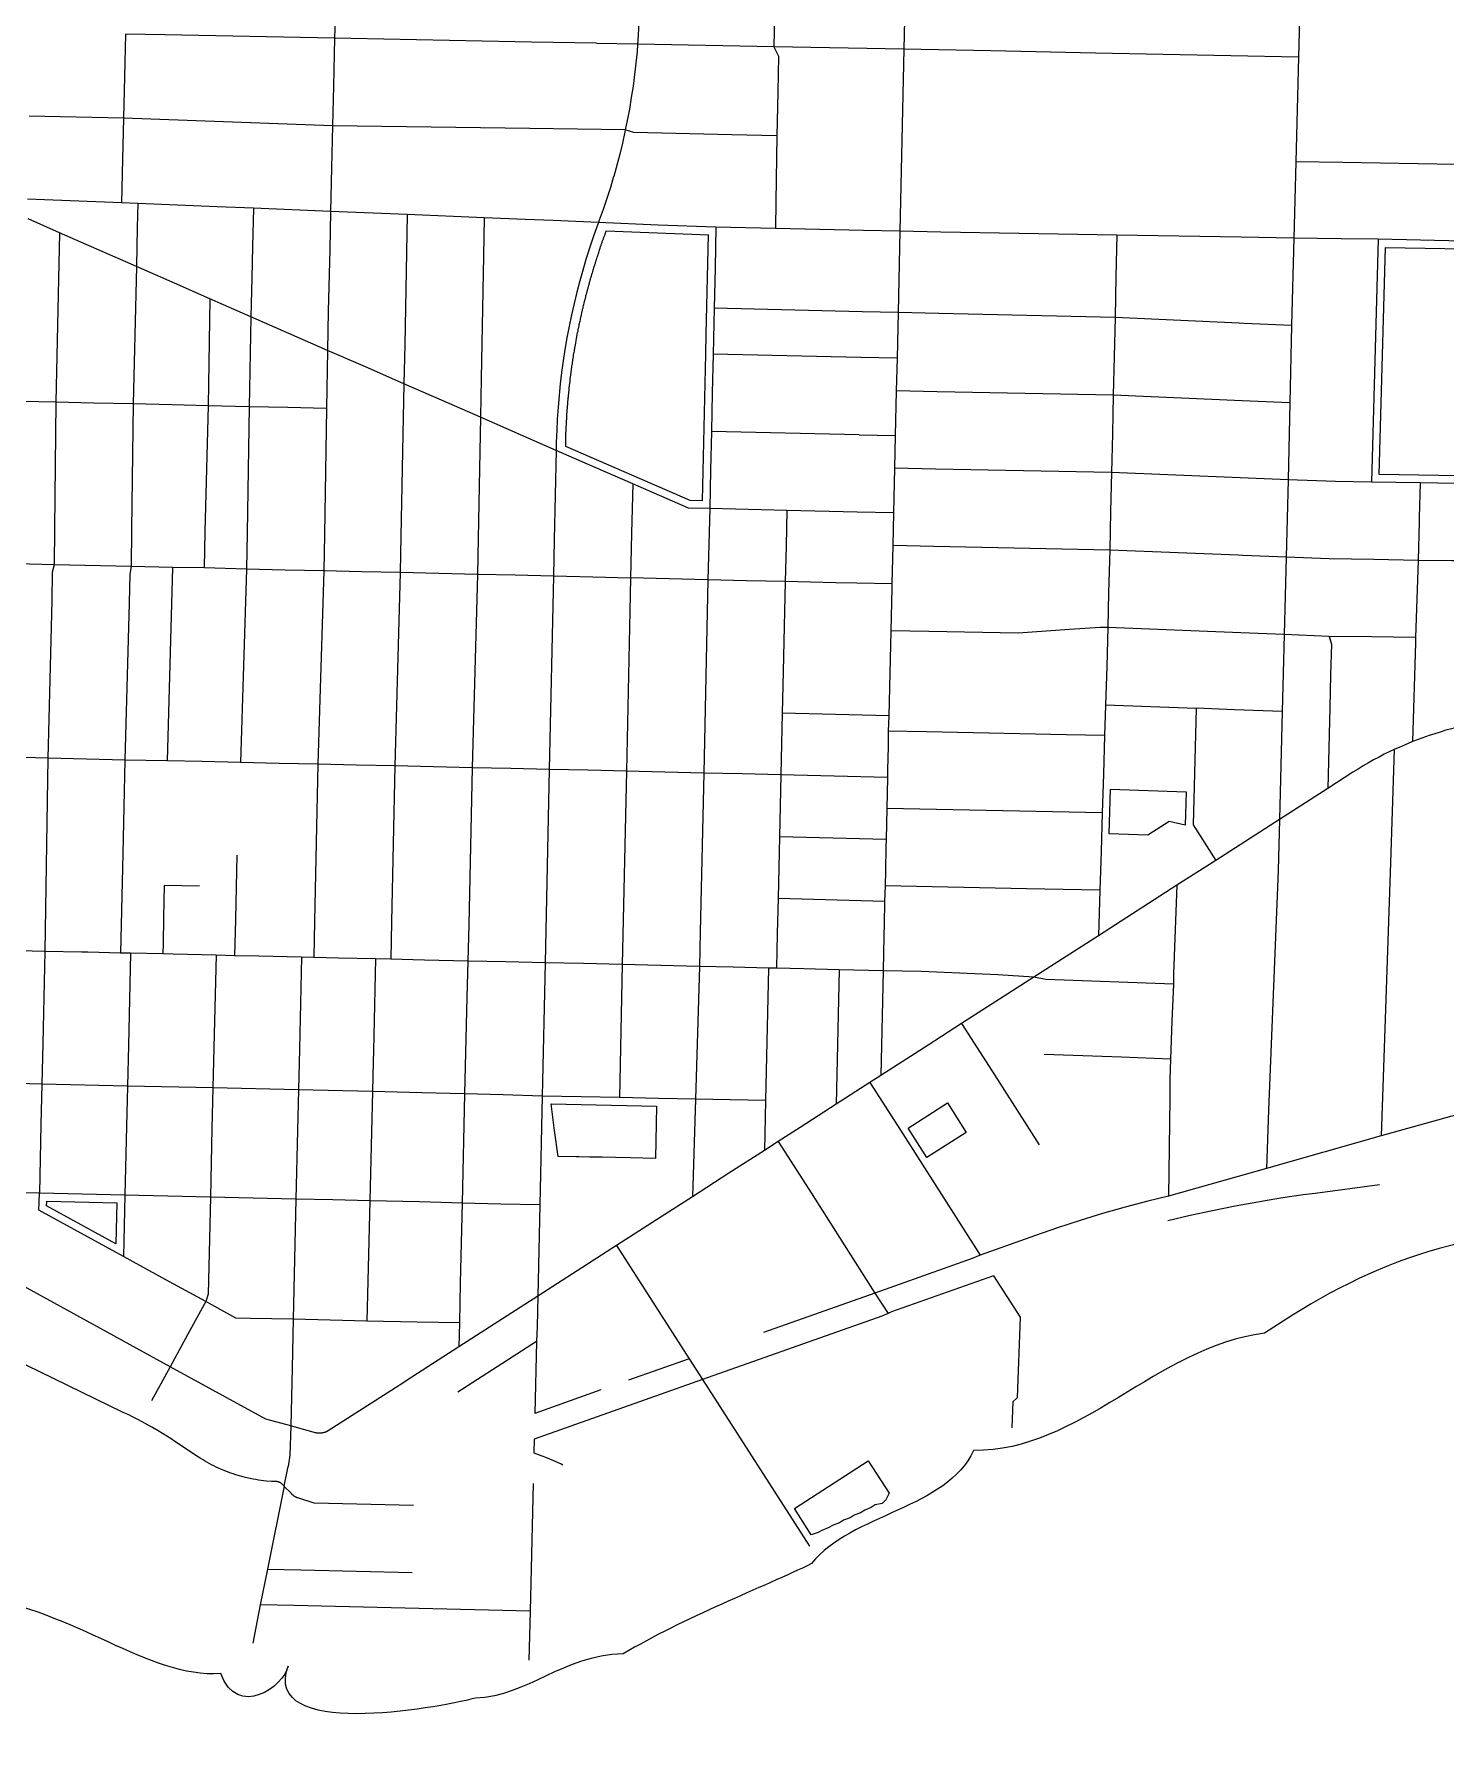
# Model space of a CAD drawing. Extents: x 1 to 394, y 101 to 384.
# Drawn here: x 205.91 to 246.65, y 100.56 to 149.78 of the extents above; entities that cross this region are included whole.
import ezdxf

# ---------------------------------------------------------------- set-up
doc = ezdxf.new("R2010")
doc.units = 0
doc.layers.get('0').update_dxf_attribs({"linetype": 'CONTINUOUS'})

msp = doc.modelspace()

# ---------------------------------------------------------------- linework, layer by layer
at = {"color": 4}
for points in [[(242.565588, 155.776216), (242.39371, 149.113798)], [(231.110972, 153.991936), (231.008616, 149.338876)], [(223.425448, 152.711011), (223.380399, 150.591158), (223.368141, 150.259669), (223.351798, 149.928181), (223.331368, 149.596704), (223.322987, 149.486208)], [(227.313228, 152.080785), (227.255921, 149.408451)], [(214.238017, 151.086331), (214.323925, 150.951289), (214.418004, 150.771218), (214.491654, 150.582965), (214.544875, 150.382444), (214.577562, 150.181913), (214.585943, 149.977295), (214.585943, 149.92816), (214.577562, 149.658065)], [(208.545486, 149.776764), (208.516885, 148.540857)], [(209.679079, 149.752207), (208.545486, 149.776722)], [(214.577688, 149.658086), (209.679079, 149.752165)], [(214.577688, 149.658086), (214.545001, 148.278944)], [(220.266112, 149.54759), (214.577688, 149.658086)], [(222.136341, 149.510765), (220.266112, 149.547642)], [(223.323134, 149.486208), (222.136341, 149.510723)], [(223.323134, 149.486208), (223.30679, 149.261119), (223.274104, 148.933728), (223.192282, 148.270762), (223.167767, 148.111162)], [(227.255931, 149.408451), (223.323134, 149.486187)], [(227.255931, 149.408451), (227.386888, 149.138355), (227.370545, 148.098884)], [(233.517296, 149.289773), (231.008658, 149.338876), (227.255931, 149.40844)], [(231.008658, 149.338876), (230.894066, 144.088329)], [(242.39371, 149.113798), (236.533397, 149.22838), (233.517296, 149.289773)], [(242.39371, 149.113798), (242.315974, 146.093612)], [(208.516843, 148.540857), (208.488242, 147.354065)], [(214.544948, 148.278944), (214.520433, 147.133073)], [(223.16762, 148.111162), (223.139019, 147.94337), (223.085798, 147.611892), (223.024406, 147.284501), (222.967099, 147.010309)], [(227.370513, 148.098884), (227.345998, 146.842516)], [(208.488201, 147.354065), (205.770849, 147.407286)], [(208.488201, 147.354065), (208.4596, 146.167272)], [(220.212912, 147.05123), (214.520391, 147.133052), (208.488201, 147.354065)], [(214.520391, 147.133073), (214.49179, 145.917637)], [(222.967099, 147.010309), (220.212912, 147.051272)], [(222.967099, 147.010309), (222.958718, 146.961174), (222.885068, 146.633782), (222.807332, 146.310487), (222.635454, 145.672067)], [(226.044582, 146.871159), (223.216734, 146.940724), (222.967099, 147.010288)], [(227.345967, 146.842516), (226.044582, 146.871117)], [(227.345967, 146.842516), (227.317366, 144.943644)], [(208.459547, 146.167272), (208.430946, 144.906809)], [(214.491738, 145.917637), (214.463137, 144.66127)], [(242.315953, 146.093612), (242.258646, 143.891894)], [(243.67872, 146.073151), (242.315953, 146.09358)], [(248.020752, 145.995394), (243.67872, 146.07313)], [(222.635611, 145.672088), (222.63142, 145.667898), (222.537341, 145.348688), (222.332724, 144.718462), (222.218132, 144.403348), (222.197702, 144.341956)], [(208.430904, 144.906809), (205.717639, 145.017305)], [(211.193274, 144.792227), (208.901531, 144.886306), (208.430904, 144.906735)], [(208.901531, 144.886348), (208.885188, 144.198825)], [(212.236831, 144.751305), (211.193274, 144.792269)], [(212.236831, 144.751305), (212.212316, 143.646356)], [(214.463095, 144.66127), (212.236831, 144.751264)], [(227.317313, 144.943644), (227.305056, 144.166086)], [(206.646614, 144.043322), (205.734013, 144.444374)], [(214.463095, 144.66127), (214.43858, 143.564502)], [(216.677081, 144.567149), (214.463095, 144.661228)], [(216.677081, 144.567149), (216.656652, 143.470381)], [(218.899259, 144.477114), (216.677081, 144.567107)], [(218.899259, 144.477114), (218.87883, 143.37626)], [(220.077869, 144.428), (218.899259, 144.477135)], [(220.888156, 144.39526), (220.077869, 144.427947)], [(222.197723, 144.342061), (220.888156, 144.395281)], [(222.197723, 144.342061), (222.169122, 144.260239), (222.05453, 143.945125), (221.944044, 143.625916), (221.841689, 143.30261), (221.653436, 142.656019), (221.567528, 142.332713), (221.489792, 142.005321), (221.416142, 141.673844), (221.346578, 141.346452), (221.2811, 141.014964), (221.227879, 140.67939), (221.174658, 140.347902), (221.129609, 140.012328), (221.088646, 139.68084), (221.068216, 139.46804)], [(223.920621, 144.2684), (222.197723, 144.34205)], [(225.582137, 144.202922), (223.920621, 144.2684)], [(206.646614, 144.043322), (206.536118, 139.152906)], [(209.961464, 142.59052), (208.8606, 143.073415), (207.718825, 143.572695), (206.646614, 144.043322)], [(208.885157, 144.198825), (208.860641, 143.073415)], [(225.582137, 144.202922), (225.561708, 143.032493)], [(227.305035, 144.166086), (225.582137, 144.202964)], [(229.846412, 144.1088), (227.305035, 144.166107)], [(230.894066, 144.088329), (229.846412, 144.108759)], [(230.894066, 144.088329), (230.840845, 141.739301)], [(232.072676, 144.063783), (230.894066, 144.088298)], [(237.155442, 143.977844), (232.072676, 144.063751)], [(237.155442, 143.977844), (237.126841, 142.786955)], [(240.740376, 143.916451), (237.155442, 143.977844)], [(242.258657, 143.891894), (240.740376, 143.916409)], [(242.258657, 143.891894), (242.197264, 141.366892)], [(243.629606, 143.867348), (242.258657, 143.891863)], [(244.689538, 143.855069), (243.629606, 143.867327)], [(244.689538, 143.855069), (244.501296, 136.848885)], [(247.963456, 143.810051), (247.140891, 143.805861), (244.689538, 143.854996)], [(212.212274, 143.646356), (212.195931, 142.746023)], [(214.438538, 143.564502), (214.397575, 141.780222)], [(216.65662, 143.470381), (216.60342, 140.810326)], [(218.878788, 143.37626), (218.809224, 139.840429)], [(208.8606, 143.073415), (208.770606, 139.103792), (208.72144, 135.477926)], [(212.19591, 142.746023), (212.159032, 141.620623)], [(225.561676, 143.032493), (225.533034, 141.866162)], [(237.126788, 142.786955), (237.102273, 141.596066)], [(210.980464, 142.140353), (209.961464, 142.59052)], [(210.980464, 142.140353), (210.931329, 139.050592)], [(212.159074, 141.620623), (210.980464, 142.140353)], [(214.397617, 141.780222), (214.377188, 140.650716)], [(225.533034, 141.866162), (225.504433, 140.54023)], [(229.801405, 141.763848), (225.533034, 141.866162)], [(230.840866, 141.739301), (229.801405, 141.763816)], [(212.159074, 141.620623), (212.118111, 139.026035)], [(213.264024, 141.137717), (212.159074, 141.620623)], [(230.840866, 141.739301), (230.812265, 140.421541)], [(232.019477, 141.710648), (230.840866, 141.739249)], [(237.102242, 141.596066), (232.019477, 141.710648)], [(237.102242, 141.596066), (237.073641, 140.474752)], [(240.68308, 141.43237), (237.102242, 141.596066)], [(240.818133, 141.428274), (240.68308, 141.432464)], [(242.197275, 141.366892), (240.818133, 141.428284)], [(242.197275, 141.366892), (242.14814, 139.140628)], [(214.377156, 140.650716), (213.264024, 141.137717)], [(216.60342, 140.810326), (216.582991, 139.689011)], [(214.377156, 140.650716), (214.348555, 138.972835)], [(215.469828, 140.171906), (214.377156, 140.650716)], [(225.50438, 140.54023), (225.479865, 139.423002)], [(229.768666, 140.446098), (225.50438, 140.540178)], [(230.812223, 140.421541), (229.768666, 140.446056)], [(230.812223, 140.421541), (230.787708, 139.480298)], [(237.073588, 140.474752), (237.049073, 139.357523)], [(216.58296, 139.689011), (215.469828, 140.171906)], [(218.809224, 139.840429), (218.788763, 138.7232)], [(216.58296, 139.689011), (216.492966, 135.285587)], [(217.663352, 139.214288), (216.58296, 139.689011)], [(221.068227, 139.468019), (221.055969, 139.345245), (221.027368, 139.009671), (221.006939, 138.670001), (220.990596, 138.334427), (220.978338, 137.998842), (220.974148, 137.765582)], [(225.479834, 139.423002), (225.455319, 138.305773)], [(230.787666, 139.480298), (230.759065, 138.191191)], [(231.970373, 139.455741), (230.787666, 139.480256)], [(237.049031, 139.357523), (231.970373, 139.455689)], [(237.049031, 139.357523), (237.024516, 138.240295)], [(240.764933, 139.197924), (237.049031, 139.357523)], [(206.536118, 139.152906), (205.558039, 139.173335)], [(206.536118, 139.152906), (206.499241, 135.514761)], [(207.620607, 139.128349), (206.536118, 139.152864)], [(208.770575, 139.103792), (207.620607, 139.128307)], [(209.891889, 139.075149), (208.770575, 139.10375)], [(210.93136, 139.050592), (209.891889, 139.075107)], [(210.93136, 139.050592), (210.833195, 135.42064)], [(212.118153, 139.026035), (210.93136, 139.05055)], [(212.118153, 139.026035), (212.060846, 135.387901)], [(213.231285, 139.001489), (212.118153, 139.026004)], [(214.348513, 138.972835), (213.231285, 139.001436)], [(214.348513, 138.972835), (214.287121, 135.334701)], [(218.788763, 138.7232), (217.663352, 139.214288)], [(242.148161, 139.140628), (240.764933, 139.197934)], [(242.148161, 139.140628), (242.09494, 136.918449)], [(219.942816, 138.215748), (218.788763, 138.7232), (218.723285, 135.232387)], [(220.974095, 137.765582), (219.942816, 138.215748)], [(225.455277, 138.305773), (225.430762, 137.192641)], [(229.719552, 138.215748), (225.455277, 138.305742)], [(229.719552, 138.215748), (230.759023, 138.191233)], [(230.759023, 138.191191), (230.738594, 137.249938)], [(237.024485, 138.240295), (236.99997, 137.123077), (236.971327, 136.005849)], [(220.974095, 137.765582), (220.916789, 135.183273)], [(222.103602, 137.270398), (220.974095, 137.765582)], [(223.183995, 136.799771), (222.103602, 137.270398)], [(225.43072, 137.192641), (225.406205, 136.083606)], [(230.738563, 137.249938), (230.709962, 135.960831)], [(231.921259, 137.225381), (230.738563, 137.249896)], [(236.999928, 137.123077), (231.921259, 137.225433)], [(240.711733, 136.97166), (236.999928, 137.123077)], [(242.094961, 136.918449), (240.711733, 136.97167)], [(242.094961, 136.918449), (242.04174, 134.684003)], [(243.46591, 136.86525), (242.094961, 136.91847)], [(244.501296, 136.848885), (243.46591, 136.865229)], [(245.900888, 136.824328), (244.501296, 136.848843)], [(223.183995, 136.799771), (223.151308, 135.375622)], [(225.406163, 136.083606), (224.796397, 136.095863), (223.183995, 136.79975)], [(245.900888, 136.824328), (245.876373, 135.829874), (245.872182, 135.7071), (245.84773, 134.585786)], [(248.953824, 136.775225), (245.900888, 136.82436)], [(225.406163, 136.083606), (225.37752, 135.056413)], [(227.628341, 136.030406), (225.406163, 136.083627)], [(227.628341, 136.030406), (227.607912, 135.007309)], [(229.662256, 135.985388), (227.628341, 136.030437)], [(230.709909, 135.960831), (229.662256, 135.985346)], [(230.709909, 135.960831), (230.685394, 135.015491)], [(236.971285, 136.005849), (236.94677, 134.88862)], [(206.499293, 135.514761), (206.487035, 134.467107)], [(208.721461, 135.477926), (208.713079, 134.413908)], [(210.833143, 135.42064), (210.820885, 134.372986)], [(212.060857, 135.387901), (212.036342, 134.336151)], [(223.151256, 135.375622), (223.122655, 134.082419)], [(214.287121, 135.334701), (214.266692, 134.287047)], [(216.492924, 135.285587), (216.472495, 134.237933)], [(218.723285, 135.232387), (218.702855, 134.184733)], [(220.91681, 135.183273), (220.89638, 134.135619)], [(225.37752, 135.056413), (225.353005, 134.033316)], [(227.60788, 135.007309), (227.583365, 133.980116)], [(230.685363, 135.015491), (230.660848, 133.910541)], [(231.872155, 134.990934), (230.685363, 135.015449)], [(236.946728, 134.88862), (231.872155, 134.990976)], [(236.946728, 134.88862), (236.914041, 133.660906)], [(240.658533, 134.737203), (236.946728, 134.88862)], [(206.487014, 134.467107), (205.4189, 134.491623)], [(206.487014, 134.467107), (206.433794, 134.246115), (206.41745, 133.419454)], [(208.713279, 134.413908), (206.487014, 134.467128)], [(208.713279, 134.413908), (208.672315, 134.192916), (208.651886, 133.366254), (208.529122, 128.827787)], [(209.900071, 134.389351), (208.713279, 134.413866)], [(209.900071, 134.389351), (209.87147, 133.337611), (209.744557, 128.80323)], [(210.820864, 134.372986), (209.900071, 134.38933)], [(240.78949, 134.733117), (240.658533, 134.737308)], [(242.041761, 134.684003), (240.78949, 134.733138)], [(242.041761, 134.684003), (241.984454, 132.449557)], [(243.277668, 134.6349), (242.041761, 134.684035)], [(244.57086, 134.614439), (243.277668, 134.634868)], [(245.847688, 134.585786), (244.57086, 134.614387)], [(245.847688, 134.585786), (245.774038, 132.363618)], [(246.940359, 134.5817), (246.817585, 134.5817), (245.847688, 134.58589)], [(212.0363, 134.336151), (210.820864, 134.373028)], [(212.0363, 134.336151), (211.868518, 128.758212)], [(213.153528, 134.311594), (212.0363, 134.336109)], [(214.26666, 134.287047), (213.153528, 134.311562)], [(214.26666, 134.287047), (214.147982, 130.268311)], [(215.363428, 134.26249), (214.26666, 134.287005)], [(216.472464, 134.237933), (215.363428, 134.262448)], [(216.472464, 134.237933), (216.447948, 133.19028)], [(218.702824, 134.184733), (216.472464, 134.237954)], [(218.702824, 134.184733), (218.678309, 133.13708)], [(219.795485, 134.160176), (218.702824, 134.184691)], [(220.896349, 134.135619), (219.795485, 134.160134)], [(220.896349, 134.135619), (220.773574, 128.557691)], [(222.029942, 134.106976), (220.896349, 134.135577)], [(223.122613, 134.082419), (222.029942, 134.106935)], [(223.122613, 134.082419), (223.102184, 133.120705)], [(225.352963, 134.033316), (223.122613, 134.082451)], [(225.352963, 134.033316), (225.234285, 128.451281)], [(226.466095, 134.004663), (225.352963, 134.033264)], [(227.583323, 133.980116), (226.466095, 134.004631)], [(227.583323, 133.980116), (227.526017, 131.385528)], [(229.044308, 133.947377), (227.583323, 133.980064)], [(229.654074, 133.931002), (229.044308, 133.947345)], [(230.660806, 133.910541), (229.654074, 133.930971)], [(230.660806, 133.910541), (230.656615, 133.787767)], [(206.41744, 133.419454), (206.302858, 128.885083)], [(230.65671, 133.787767), (230.632194, 132.560053)], [(236.913989, 133.660906), (236.889474, 132.654174)], [(216.447907, 133.19028), (216.349741, 129.703562)], [(218.678267, 133.13708), (218.575911, 129.654448), (218.547352, 128.606795), (218.453231, 124.080606), (218.428663, 123.028856), (217.172265, 123.057457)], [(223.102142, 133.120705), (222.999786, 128.504481)], [(230.632153, 132.560053), (230.57076, 130.104615)], [(231.72892, 132.535496), (230.632153, 132.560011)], [(235.788578, 132.596878), (234.307133, 132.486392), (231.72892, 132.535527)], [(236.889432, 132.654174), (236.66844, 132.658365), (235.788578, 132.596972)], [(236.889432, 132.654174), (236.860831, 131.53286)], [(241.984465, 132.449557), (240.732194, 132.498692), (236.889432, 132.654174)], [(241.984465, 132.449557), (241.955864, 131.340521)], [(243.281754, 132.396357), (241.984465, 132.449578)], [(243.281754, 132.396357), (243.343146, 132.171269), (243.322717, 131.291407)], [(244.505382, 132.379982), (243.281754, 132.396326)], [(245.774027, 132.363618), (244.505382, 132.379961)], [(245.769931, 132.216286), (245.688109, 129.359796)], [(245.774027, 132.363618), (245.769837, 132.216286)], [(236.860789, 131.53286), (236.823912, 130.415632)], [(227.526027, 131.385528), (227.497426, 130.186457)], [(241.955822, 131.340521), (241.923135, 130.231475)], [(243.322685, 131.291407), (243.298128, 130.341971)], [(214.147982, 130.268311), (214.098847, 128.709109)], [(230.570771, 130.104615), (227.497384, 130.186436), (227.476923, 129.294317)], [(230.570771, 130.104615), (230.558513, 129.662631)], [(236.823953, 130.415632), (236.799438, 129.53577)], [(239.443088, 130.32151), (236.823953, 130.41559)], [(239.443088, 130.32151), (239.35718, 126.961654)], [(240.543941, 130.280589), (239.443088, 130.321552)], [(241.923083, 130.231475), (240.543941, 130.28061)], [(241.923083, 130.231475), (241.845347, 127.113071)], [(243.298128, 130.341971), (243.236736, 128.009307)], [(248.786032, 130.243754), (246.874881, 129.74857), (246.813488, 129.732226), (246.649792, 129.687177), (246.486097, 129.638042), (246.326487, 129.588907), (246.162791, 129.535686), (245.843592, 129.421094), (245.688078, 129.359701)], [(216.349689, 129.703562), (216.317002, 128.659995)], [(230.558492, 129.662631), (230.554301, 129.216561)], [(231.659346, 129.64217), (230.558492, 129.662599)], [(235.698543, 129.560327), (231.659346, 129.642149)], [(236.799396, 129.53577), (235.698543, 129.560285)], [(236.799396, 129.53577), (236.76671, 128.422638)], [(227.476923, 129.294317), (227.456494, 128.402177)], [(230.554406, 129.216561), (230.533977, 128.545413)], [(245.151983, 129.130622), (245.029208, 129.073315), (244.869609, 128.995579), (244.718191, 128.913757), (244.562678, 128.831935), (244.41126, 128.750114), (244.259843, 128.66012), (244.112511, 128.570127), (243.96519, 128.476047), (243.236736, 128.009517)], [(245.151983, 129.130622), (245.045583, 125.864886)], [(245.688088, 129.359796), (245.577592, 129.314747), (245.364782, 129.224753), (245.151983, 129.130674)], [(206.302858, 128.885083), (205.238829, 128.913684)], [(206.302858, 128.885083), (206.221036, 123.307144)], [(207.420076, 128.85643), (206.302858, 128.885031)], [(208.529122, 128.827787), (207.420076, 128.856388)], [(208.529122, 128.827787), (208.471815, 126.130896), (208.402262, 123.25803)], [(209.744557, 128.80323), (208.529122, 128.827745)], [(210.763568, 128.782769), (209.744557, 128.803198)], [(211.868518, 128.758212), (210.763568, 128.782727)], [(212.98165, 128.733655), (211.868518, 128.75817)], [(214.098868, 128.709109), (212.98165, 128.733624)], [(214.098868, 128.709109), (214.000703, 124.182909)], [(215.212, 128.684552), (214.098868, 128.709067)], [(216.31695, 128.659995), (215.212, 128.68451)], [(216.31695, 128.659995), (216.226956, 124.158363)], [(218.54731, 128.606795), (217.434178, 128.635396), (216.31695, 128.659953)], [(219.664528, 128.582238), (218.54731, 128.606753)], [(220.773574, 128.557691), (219.664528, 128.582206)], [(220.773574, 128.557691), (220.654896, 122.979752)], [(221.890792, 128.533134), (220.773574, 128.557649)], [(222.999838, 128.504481), (221.890792, 128.533082)], [(222.999838, 128.504481), (222.877064, 122.926553)], [(224.11297, 128.479934), (222.999838, 128.504449)], [(225.234285, 128.451281), (224.11297, 128.479882)], [(230.533935, 128.545413), (230.533935, 128.324421)], [(225.234285, 128.451281), (225.131929, 123.875989)], [(226.34332, 128.426734), (225.234285, 128.45125)], [(227.456452, 128.402177), (226.34332, 128.426693)], [(227.456452, 128.402177), (227.436023, 127.510037)], [(230.533935, 128.324421), (227.456452, 128.402156)], [(230.533935, 128.324421), (230.513506, 127.432281)], [(236.766657, 128.422638), (236.73397, 127.309506)], [(243.236736, 128.009307), (241.845326, 127.113071)], [(227.435992, 127.510037), (227.415562, 126.617887)], [(230.513474, 127.432281), (230.493045, 126.54013)], [(236.733918, 127.309506), (230.513474, 127.432281)], [(236.733918, 127.309506), (236.697041, 126.188192)], [(241.845326, 127.113071), (240.011932, 125.934461)], [(241.845326, 127.113071), (241.808449, 125.639808)], [(227.415531, 126.617887), (227.399188, 125.725747)], [(230.493014, 126.54013), (227.415531, 126.617866)], [(230.493014, 126.54013), (230.488823, 126.315052)], [(239.357149, 126.961654), (240.011932, 125.934461)], [(211.758022, 126.085878), (211.717059, 124.232023)], [(230.488928, 126.315052), (230.472584, 125.643904), (230.464172, 125.197824)], [(236.697093, 126.188192), (236.664406, 125.070964)], [(227.399167, 125.725747), (227.378737, 124.833607)], [(240.011932, 125.934461), (238.886522, 125.214199)], [(241.808491, 125.639808), (241.730755, 123.732754)], [(245.045583, 125.864886), (244.779574, 117.982937)], [(209.666811, 125.210102), (209.646382, 124.281127)], [(210.677629, 125.185556), (209.666811, 125.210071)], [(230.464371, 125.197824), (230.452113, 124.751754)], [(234.544489, 125.115981), (230.464371, 125.197803)], [(236.664354, 125.070964), (234.544489, 125.116013)], [(236.664354, 125.070964), (236.623391, 123.7573)], [(238.886522, 125.214199), (236.623422, 123.7573)], [(238.886522, 125.214199), (238.792442, 122.660543)], [(227.378706, 124.833607), (227.354191, 123.826875)], [(230.452092, 124.751754), (227.378706, 124.833576)], [(230.452092, 124.751754), (230.435749, 124.088788)], [(209.64634, 124.281127), (209.634082, 123.532222), (209.621825, 123.233473)], [(211.717101, 124.232023), (211.696671, 123.18437)], [(214.00065, 124.182909), (213.980221, 123.13117)], [(216.226914, 124.158363), (216.206485, 123.082056)], [(230.435717, 124.088788), (230.431527, 123.753214)], [(225.131971, 123.875989), (225.111541, 122.873342)], [(227.354149, 123.826875), (227.33372, 122.824239)], [(230.431632, 123.753214), (230.407117, 122.750578)], [(236.623422, 123.7573), (234.761385, 122.562325)], [(241.730734, 123.732754), (241.530213, 118.727745)], [(206.221005, 123.307144), (205.124247, 123.335745)], [(206.221005, 123.307144), (206.159612, 120.651175)], [(207.285033, 123.286684), (206.221005, 123.307113)], [(207.456911, 123.282587), (207.285033, 123.286778)], [(208.402251, 123.25803), (207.456911, 123.282545)], [(209.621793, 123.233473), (208.692818, 123.253902), (208.402251, 123.258093)], [(208.692818, 123.253944), (208.631425, 120.593878)], [(209.924628, 123.225291), (209.621793, 123.233672)], [(211.160535, 123.196648), (209.924628, 123.225249)], [(211.160535, 123.196648), (211.099142, 120.536593)], [(212.396431, 123.167995), (211.69664, 123.184338), (211.160535, 123.196627)], [(213.628251, 123.139352), (212.396431, 123.167953)], [(213.628251, 123.139352), (213.566859, 120.483382)], [(213.98019, 123.13117), (213.628251, 123.139551)], [(214.696366, 123.114795), (213.98019, 123.131138)], [(215.760384, 123.090249), (214.696366, 123.114764)], [(215.760384, 123.090249), (215.698991, 120.434279)], [(216.206454, 123.082056), (215.760384, 123.090437)], [(217.172265, 123.057509), (216.206454, 123.082024)], [(218.428632, 123.028856), (218.400031, 121.981202)], [(219.525389, 123.004299), (218.428632, 123.028814)], [(220.654896, 122.979752), (219.525389, 123.004268)], [(220.654896, 122.979752), (220.568988, 119.132894)], [(221.763932, 122.955195), (220.654896, 122.979711)], [(222.877064, 122.926553), (221.763932, 122.955154)], [(222.877064, 122.926553), (222.803414, 119.091973)], [(223.994292, 122.901996), (222.877064, 122.926511)], [(226.085503, 122.852882), (225.11151, 122.873311), (223.994292, 122.901943)], [(225.11151, 122.873342), (224.992832, 119.042859)], [(227.104514, 122.828335), (226.085503, 122.85285)], [(227.104514, 122.828335), (227.014521, 119.001937)], [(227.333688, 122.824239), (227.104514, 122.828429)], [(228.123514, 122.803778), (227.333688, 122.824207)], [(229.142525, 122.779221), (228.123514, 122.803736)], [(229.142525, 122.779221), (229.052532, 118.895537)], [(230.407075, 122.750578), (229.142525, 122.779179)], [(230.407075, 122.750578), (230.341596, 119.722199)], [(231.507928, 122.726021), (230.407075, 122.750536)], [(234.761385, 122.562325), (233.721914, 122.635975), (231.507928, 122.725969)], [(234.761385, 122.562325), (232.67426, 121.224115)], [(235.105152, 122.500943), (234.761385, 122.562336)], [(238.7924, 122.660543), (238.784019, 122.36589)], [(238.784208, 122.36589), (235.105152, 122.500943)], [(238.784208, 122.36589), (238.743244, 121.29368)], [(218.399979, 121.981202), (218.326329, 119.194286)], [(232.67426, 121.224115), (231.70846, 120.602071)], [(232.67426, 121.224115), (233.554132, 119.84907)], [(238.743286, 121.29368), (238.698237, 120.201008)], [(206.159623, 120.651175), (206.131022, 119.480746)], [(208.631425, 120.593878), (208.602824, 119.423461)], [(231.70846, 120.602071), (230.341596, 119.722199)], [(211.099142, 120.536593), (211.070541, 119.366164), (211.041898, 118.195736)], [(213.566859, 120.483382), (213.542344, 119.312965)], [(215.69082, 120.119166), (215.67039, 119.263851)], [(215.699002, 120.434279), (215.690621, 120.119166)], [(237.290484, 120.254208), (235.060134, 120.33603)], [(238.698269, 120.201008), (237.290484, 120.254229)], [(238.698269, 120.201008), (238.686011, 119.615799), (238.681821, 119.06333)], [(230.341596, 119.722199), (230.026483, 119.521678)], [(233.554132, 119.84907), (234.912803, 117.725109)], [(206.13098, 119.480746), (205.062855, 119.505261)], [(206.13098, 119.480746), (206.106465, 118.310329)], [(208.602782, 119.423461), (206.13098, 119.480767)], [(208.602782, 119.423461), (208.574182, 118.253032)], [(211.070499, 119.366164), (208.602782, 119.423471)], [(213.542302, 119.312965), (211.070499, 119.366185)], [(213.542302, 119.312965), (213.513701, 118.142536)], [(215.670348, 119.263851), (213.542302, 119.312986)], [(215.670348, 119.263851), (215.641748, 118.093422)], [(217.094508, 119.231111), (215.670348, 119.263798)], [(218.326318, 119.194286), (217.094508, 119.231059)], [(218.326318, 119.194286), (218.26084, 116.047229)], [(219.447632, 119.165633), (218.326318, 119.194339)], [(220.568957, 119.132894), (219.447632, 119.165581)], [(220.568957, 119.132894), (220.499393, 115.994029)], [(221.698453, 119.112433), (220.568957, 119.132862)], [(230.026483, 119.521678), (229.05249, 118.895537)], [(230.026483, 119.521678), (230.906344, 118.146633)], [(222.803403, 119.091973), (221.698453, 119.112402)], [(223.924718, 119.067416), (222.803403, 119.091931)], [(224.992832, 119.042859), (223.924718, 119.067374)], [(224.992832, 119.042859), (224.906924, 116.227289)], [(225.995468, 119.022398), (224.992832, 119.042827)], [(227.014479, 119.001937), (225.995468, 119.022366)], [(227.014479, 119.001937), (226.985878, 117.56551)], [(229.05249, 118.895537), (228.017115, 118.228475)], [(238.681904, 119.06333), (238.640941, 116.24776)], [(241.530213, 118.727745), (241.472906, 117.045769)], [(252.902986, 119.06333), (250.52939, 119.091931), (247.161351, 118.654043), (244.779574, 117.982895)], [(206.106423, 118.310329), (206.061374, 116.329603)], [(208.57414, 118.253032), (208.529091, 116.272307)], [(211.041856, 118.195736), (210.996807, 116.215021)], [(213.513659, 118.142536), (213.464524, 116.161811)], [(228.017115, 118.228475), (227.382792, 117.819241)], [(230.906344, 118.146633), (233.210365, 114.545323)], [(215.641706, 118.093422), (215.596657, 116.112707)], [(227.382792, 117.819241), (226.985836, 117.56551)], [(227.382792, 117.819241), (228.262664, 116.444195)], [(244.779574, 117.982937), (241.472917, 117.045769)], [(226.985836, 117.56551), (225.958643, 116.90663)], [(225.958643, 116.90663), (224.906893, 116.227289)], [(241.472917, 117.045769), (238.640983, 116.24776)], [(206.061405, 116.329603), (204.989194, 116.354118)], [(208.488201, 114.500306), (206.049127, 115.838515), (206.061384, 116.329603)], [(207.297312, 116.30096), (206.061405, 116.329603)], [(208.529122, 116.272307), (207.297312, 116.301013)], [(208.529122, 116.272307), (208.488159, 114.500306)], [(209.765029, 116.243664), (208.529122, 116.272265)], [(210.996839, 116.215021), (209.765029, 116.243622)], [(210.996839, 116.215021), (210.93136, 113.415816), (210.861796, 113.203017), (210.346141, 112.265849)], [(212.232735, 116.186368), (210.996839, 116.215074)], [(213.464556, 116.161811), (212.232735, 116.186326)], [(224.906893, 116.227289), (223.871518, 115.564324)], [(228.262664, 116.444195), (230.173804, 113.448556)], [(238.640983, 116.24776), (238.047581, 116.100429), (237.392798, 115.924455), (236.738014, 115.740298), (236.091413, 115.539767), (235.444812, 115.331063), (234.802307, 115.110071), (233.210365, 114.545323)], [(244.73047, 116.56696), (242.872519, 116.325507), (242.528752, 116.280458), (241.873969, 116.186274), (241.219185, 116.075778), (240.568498, 115.957099), (239.917811, 115.826143), (239.27121, 115.687004), (238.624608, 115.53149)], [(213.464556, 116.161811), (213.38682, 112.691458), (213.354112, 111.279588)], [(214.53267, 116.137264), (213.464556, 116.161779)], [(215.596688, 116.112707), (214.53267, 116.137222)], [(215.596688, 116.112707), (215.514866, 112.642355)], [(217.033126, 116.079968), (215.596688, 116.112655)], [(218.26084, 116.047229), (217.033126, 116.079916)], [(219.378068, 116.018586), (218.26084, 116.047187), (218.207619, 113.747304)], [(220.499382, 115.994029), (219.378068, 116.018544)], [(220.499382, 115.994029), (220.442076, 113.35852)], [(223.871518, 115.564324), (222.717464, 114.819505)], [(222.717464, 114.819505), (220.442086, 113.35852)], [(222.717464, 114.819505), (224.808675, 111.55378)], [(209.834593, 111.324605), (203.880159, 114.59033)], [(209.707732, 113.833243), (208.488201, 114.500306)], [(233.210365, 114.545323), (232.981191, 114.442967), (230.173804, 113.448514)], [(210.861786, 113.203017), (209.707732, 113.833243)], [(218.20764, 113.747304), (218.183125, 112.585058)], [(233.595053, 113.947825), (230.648527, 112.908364), (230.550362, 112.863315)], [(233.595053, 113.947825), (234.360333, 112.748754), (234.274425, 110.428369), (234.151651, 110.313777), (234.12305, 109.55669)], [(220.442086, 113.35852), (218.166719, 111.89345)], [(220.442086, 113.35852), (220.421657, 112.482755)], [(230.173804, 113.448556), (226.953097, 112.310866)], [(230.173804, 113.448556), (230.55031, 112.863347)], [(212.150892, 112.716015), (211.729379, 112.724396), (210.861786, 113.203216)], [(230.55031, 112.863347), (230.370239, 112.781525), (225.201545, 110.952227)], [(208.926078, 109.785864), (208.881029, 109.810379), (208.750072, 109.875857), (208.619115, 109.945422), (208.484062, 110.006814), (204.076552, 112.143053), (202.398672, 112.490906)], [(210.346141, 112.265849), (209.834593, 111.324605)], [(213.386799, 112.691458), (212.150892, 112.716015)], [(215.514845, 112.642355), (214.450817, 112.66687), (213.386799, 112.691427)], [(216.963551, 112.609615), (215.514845, 112.642302)], [(218.183083, 112.585058), (216.963551, 112.609574)], [(218.183083, 112.585058), (218.16674, 111.89345)], [(220.421626, 112.482755), (220.409368, 112.053049)], [(218.166719, 111.89345), (216.808038, 111.02176), (216.439724, 110.784404), (214.393521, 109.470751), (214.344386, 109.446236), (214.336004, 109.446236), (214.319661, 109.437854), (214.307403, 109.433664), (214.299022, 109.429473), (214.290641, 109.429473), (214.28226, 109.425283), (214.273878, 109.425283), (214.265497, 109.421092), (214.25324, 109.416901), (214.236896, 109.416901), (214.228515, 109.412711), (214.220134, 109.412711), (214.207876, 109.40852), (214.183361, 109.40852), (214.17498, 109.404329), (214.10133, 109.404329), (214.089072, 109.40852), (214.064557, 109.40852), (214.0523, 109.412711), (214.043919, 109.412711), (214.035537, 109.416901), (214.027156, 109.416901), (213.31098, 109.617433)], [(220.409347, 112.053049), (218.138065, 110.592065)], [(220.409347, 112.053049), (220.360212, 109.974106)], [(209.834593, 111.324605), (209.298487, 110.34243)], [(213.313128, 109.618072), (212.596962, 109.814507), (209.834593, 111.324605)], [(213.35406, 111.279588), (213.313096, 109.618072)], [(224.808675, 111.55378), (223.057135, 110.935821)], [(224.808675, 111.55378), (225.201545, 110.952196)], [(225.201545, 110.952196), (220.335686, 109.229298), (220.327305, 108.836428), (220.55648, 108.754606), (220.671061, 108.709557), (220.781557, 108.664508), (220.89615, 108.619459), (221.006635, 108.570324), (221.117131, 108.517103), (221.16218, 108.496674)], [(225.201545, 110.952196), (228.283124, 106.147719)], [(222.263202, 110.653447), (220.360243, 109.974106)], [(213.120789, 107.874713), (213.055311, 107.940192), (213.055311, 107.944382), (213.05112, 107.948573), (213.046929, 107.948573), (213.042739, 107.952763), (213.042739, 107.956954), (213.038548, 107.956954), (213.034358, 107.961145), (213.030167, 107.961145), (213.021786, 107.969526), (213.017595, 107.969526), (213.017595, 107.973716), (213.013404, 107.973716), (213.009214, 107.977907), (213.005023, 107.977907), (213.000833, 107.982098), (212.996642, 107.982098), (212.992451, 107.986288), (212.98407, 107.986288), (212.97988, 107.990479), (212.975689, 107.990479), (212.971498, 107.99467), (212.963117, 107.99467), (212.958926, 107.99886), (212.946669, 107.99886), (212.942478, 108.003051), (212.926135, 108.003051), (212.921944, 108.007241), (212.909687, 108.007241), (212.836037, 108.011432), (212.758301, 108.015623), (212.61098, 108.024004), (212.533244, 108.032385), (212.459594, 108.044643), (212.385944, 108.053024), (212.312294, 108.065281), (212.234558, 108.077539), (212.013566, 108.126674), (211.944001, 108.143017), (211.79667, 108.183981), (211.727106, 108.20441), (211.653456, 108.228925), (211.583891, 108.25344), (211.510241, 108.277955), (211.301538, 108.363863), (211.231974, 108.396549), (211.166496, 108.425255), (211.096932, 108.462028), (211.031453, 108.494715), (210.961889, 108.531592), (210.830932, 108.605242), (210.76954, 108.64212), (210.704061, 108.683083), (210.654926, 108.71577), (209.97149, 109.165936), (209.861004, 109.239586), (209.49268, 109.46876), (209.304438, 109.579256), (209.112089, 109.685656), (208.923836, 109.788012)], [(213.313128, 109.618072), (213.292698, 108.766853), (213.239478, 108.447644)], [(213.120789, 107.874713), (213.239467, 108.447644)], [(213.120789, 107.874713), (212.64198, 105.476571)], [(213.992468, 107.383626), (213.517755, 107.535043), (213.501412, 107.543424), (213.493031, 107.543424), (213.48884, 107.547615), (213.472497, 107.555996), (213.468306, 107.560187), (213.459925, 107.560187), (213.451544, 107.564377), (213.447353, 107.568568), (213.43101, 107.576949), (213.426819, 107.58114), (213.418438, 107.58533), (213.414247, 107.589521), (213.405866, 107.593712), (213.401675, 107.602093), (213.393294, 107.606283), (213.389104, 107.610474), (213.380722, 107.614665), (213.376532, 107.618855), (213.36815, 107.623046), (213.36396, 107.631427), (213.359769, 107.635618), (213.351388, 107.639808), (213.347197, 107.64819), (213.343007, 107.65238), (213.334626, 107.656571), (213.334626, 107.660761), (213.11773, 107.877657)], [(220.311129, 107.95247), (220.221136, 104.273404), (220.188407, 102.857437)], [(216.857152, 107.314051), (213.992468, 107.383615)], [(212.64198, 105.476571), (212.437363, 104.449378)], [(216.81622, 105.378354), (213.60778, 105.452004), (212.64198, 105.476529)], [(212.437363, 104.449378), (212.220467, 103.344428)], [(213.407259, 104.428917), (212.437363, 104.449347)], [(220.221094, 104.273404), (213.407259, 104.428917)]]:
    msp.add_lwpolyline(points, dxfattribs=at)
at = {"color": 3}
for points in [[(225.357059, 143.986026), (225.291581, 141.109064), (225.279323, 140.544316), (225.185244, 136.308684), (224.841477, 136.317065), (221.24835, 137.880353), (221.24835, 138.015406), (221.252541, 138.039921), (221.252541, 138.170877), (221.256731, 138.195393), (221.256731, 138.285386), (221.260922, 138.305815), (221.260922, 138.371294), (221.265112, 138.395809), (221.265112, 138.461287), (221.269303, 138.485802), (221.269303, 138.551281), (221.273494, 138.57171), (221.273494, 138.641274), (221.277684, 138.661703), (221.277684, 138.706752), (221.281875, 138.727182), (221.281875, 138.772231), (221.286066, 138.796746), (221.286066, 138.841795), (221.290256, 138.862224), (221.290256, 138.886739), (221.294447, 138.907168), (221.294447, 138.952218), (221.298637, 138.972647), (221.298637, 138.997162), (221.302828, 139.017591), (221.302828, 139.06264), (221.307019, 139.087155), (221.307019, 139.107585), (221.311209, 139.128014), (221.311209, 139.152529), (221.3154, 139.172958), (221.3154, 139.197473), (221.31959, 139.217903), (221.31959, 139.242418), (221.323781, 139.262847), (221.323781, 139.283276), (221.327972, 139.307791), (221.327972, 139.32822), (221.332162, 139.352736), (221.332162, 139.373165), (221.336353, 139.39768), (221.336353, 139.418109), (221.340544, 139.438538), (221.340544, 139.463054), (221.344734, 139.483483), (221.344734, 139.507998), (221.348925, 139.528427), (221.348925, 139.552942), (221.353115, 139.573371), (221.353115, 139.593801), (221.357306, 139.618316), (221.361497, 139.638745), (221.361497, 139.66326), (221.365687, 139.683689), (221.365687, 139.708204), (221.374068, 139.749168), (221.374068, 139.773683), (221.378259, 139.794112), (221.38245, 139.818627), (221.38245, 139.839056), (221.38664, 139.859486), (221.390831, 139.884001), (221.390831, 139.90443), (221.395022, 139.928945), (221.399212, 139.949374), (221.399212, 139.969804), (221.403403, 139.994319), (221.407593, 140.014748), (221.407593, 140.039263), (221.411784, 140.059692), (221.415975, 140.084207), (221.415975, 140.104637), (221.420165, 140.125066), (221.424356, 140.149581), (221.428546, 140.17001), (221.428546, 140.194525), (221.436928, 140.235489), (221.441118, 140.260004), (221.441118, 140.280433), (221.445309, 140.304948), (221.45369, 140.345911), (221.457881, 140.370426), (221.457881, 140.390856), (221.462071, 140.415371), (221.462071, 140.419561), (221.466262, 140.435905), (221.470453, 140.456334), (221.474643, 140.480849), (221.478834, 140.501278), (221.478834, 140.525793), (221.487215, 140.566757), (221.491406, 140.591272), (221.499787, 140.632235), (221.503977, 140.65675), (221.503977, 140.677179), (221.508168, 140.701694), (221.516549, 140.742658), (221.52074, 140.767173), (221.529121, 140.808136), (221.533312, 140.832651), (221.537502, 140.85308), (221.541693, 140.877596), (221.550074, 140.918559), (221.550074, 140.943074), (221.558455, 140.984037), (221.562646, 141.008552), (221.566837, 141.028981), (221.571027, 141.053497), (221.579409, 141.09446), (221.583599, 141.118975), (221.59198, 141.159938), (221.596171, 141.184453), (221.604552, 141.204883), (221.608743, 141.225312), (221.612933, 141.249827), (221.621315, 141.29079), (221.625505, 141.315305), (221.629696, 141.335734), (221.633887, 141.36025), (221.642268, 141.401213), (221.646458, 141.425728), (221.65484, 141.466691), (221.663221, 141.491206), (221.671602, 141.53217), (221.675793, 141.556685), (221.684174, 141.597648), (221.688365, 141.622163), (221.696746, 141.642592), (221.700936, 141.663021), (221.705127, 141.687537), (221.713508, 141.7285), (221.717699, 141.753015), (221.72608, 141.773444), (221.734461, 141.814407), (221.738652, 141.838923), (221.742843, 141.859352), (221.751224, 141.879781), (221.755414, 141.904296), (221.763796, 141.945259), (221.772177, 141.969774), (221.780558, 142.010738), (221.784749, 142.035253), (221.79313, 142.055682), (221.801511, 142.096645), (221.809892, 142.12116), (221.818274, 142.162124), (221.826655, 142.186639), (221.835036, 142.227602), (221.839227, 142.252117), (221.847608, 142.272546), (221.851799, 142.292976), (221.86018, 142.313405), (221.86437, 142.33792), (221.868561, 142.358349), (221.876942, 142.378778), (221.881133, 142.399208), (221.885323, 142.423723), (221.893705, 142.444152), (221.897895, 142.464581), (221.906276, 142.489096), (221.914658, 142.53006), (221.923039, 142.550489), (221.92723, 142.575004), (221.935611, 142.595433), (221.939801, 142.615863), (221.948183, 142.636292), (221.952373, 142.660807), (221.956564, 142.681236), (221.964945, 142.701665), (221.969136, 142.722095), (221.977517, 142.74661), (221.981708, 142.767039), (221.990089, 142.787468), (221.994279, 142.807897), (222.002661, 142.832413), (222.006851, 142.852842), (222.015232, 142.873271), (222.019423, 142.8937), (222.027804, 142.918215), (222.031995, 142.938645), (222.040376, 142.959074), (222.044567, 142.979503), (222.052948, 143.004018), (222.061329, 143.024447), (222.06552, 143.044877), (222.073901, 143.065306), (222.078092, 143.085735), (222.086473, 143.11025), (222.090664, 143.13068), (222.107007, 143.171643), (222.111198, 143.196158), (222.119579, 143.216587), (222.123769, 143.237016), (222.140113, 143.27798), (222.144303, 143.302495), (222.160647, 143.343458), (222.164837, 143.363887), (222.173219, 143.384316), (222.1816, 143.408832), (222.185791, 143.429261), (222.202134, 143.470224), (222.206325, 143.490653), (222.214706, 143.515168), (222.223087, 143.535598), (222.227278, 143.556027), (222.243621, 143.59699), (222.247812, 143.617419), (222.256193, 143.641935), (222.272536, 143.682898), (222.276727, 143.703327), (222.29307, 143.74429), (222.301451, 143.768805), (222.305642, 143.789235), (222.338329, 143.871056), (222.342519, 143.895571), (222.383483, 143.997927), (222.387673, 144.018356), (222.396055, 144.038786), (222.404436, 144.063301), (222.420779, 144.104264), (223.652589, 144.051043), (225.379584, 143.981479)], [(244.902348, 143.621799), (248.892431, 143.548149), (248.732832, 137.004409), (244.726374, 137.065802), (244.902348, 143.62182)], [(236.971285, 127.992932), (239.156617, 127.911111), (239.128016, 126.953492), (238.661486, 127.059892), (238.043527, 126.65884), (236.934491, 126.695717), (236.971369, 127.993006)], [(220.83087, 118.907816), (223.871518, 118.846423), (223.838831, 117.332239), (223.118569, 117.348583), (222.684777, 117.356964), (222.30009, 117.365345), (221.948141, 117.369536), (221.624845, 117.377917), (221.555281, 117.377917), (221.027368, 117.390174), (220.929203, 118.143175), (220.831038, 118.908455)], [(232.809313, 118.08524), (231.671624, 117.356796), (231.127337, 118.208015), (232.265026, 118.940555), (232.809313, 118.08524)], [(206.270119, 115.969472), (206.274309, 116.100429), (208.300052, 116.05538), (208.271452, 114.872684), (206.270276, 115.969441)], [(227.849322, 107.228112), (229.981465, 108.611339), (230.583049, 107.674182), (230.533914, 107.580102), (230.488865, 107.477747), (230.382455, 107.375496), (230.181934, 107.334532), (230.067341, 107.256797), (229.879089, 107.183147), (229.752228, 107.109496), (229.576254, 107.035846), (229.453479, 106.958111), (229.269323, 106.896718), (229.146559, 106.818982), (228.966488, 106.749418), (228.827349, 106.671682), (228.639096, 106.598032), (228.53674, 106.540725), (228.332123, 106.475247), (227.849218, 107.228248)]]:
    msp.add_lwpolyline(points, dxfattribs=at)
at = {"color": 1}
for points in [[(250.95721, 115.140129), (247.254488, 115.459893), (244.24109, 114.20406), (241.418386, 112.291611)], [(241.418386, 112.291611), (238.312156, 111.9062), (236.073708, 108.862483), (233.017597, 108.909942)], [(233.017597, 108.909942), (232.258289, 107.215582), (229.489917, 107.086584), (228.344695, 105.643347)], [(228.344695, 105.643347), (226.980639, 104.97287), (224.613246, 104.064942), (222.909992, 103.035465)], [(211.293629, 102.469575), (209.196991, 102.31953), (207.062711, 104.319699), (204.29174, 104.655913)], [(222.909992, 103.035465), (221.121835, 102.991987), (220.187611, 101.819139), (218.636088, 101.756908)], [(213.237948, 102.686847), (213.127148, 102.092859), (211.776901, 101.150924), (211.293629, 102.469575)], [(218.636088, 101.756908), (217.475435, 101.45971), (212.476346, 100.555145), (213.237948, 102.686847)]]:
    msp.add_open_spline(points, degree=3, dxfattribs=at)

doc.saveas('drawing.dxf')
